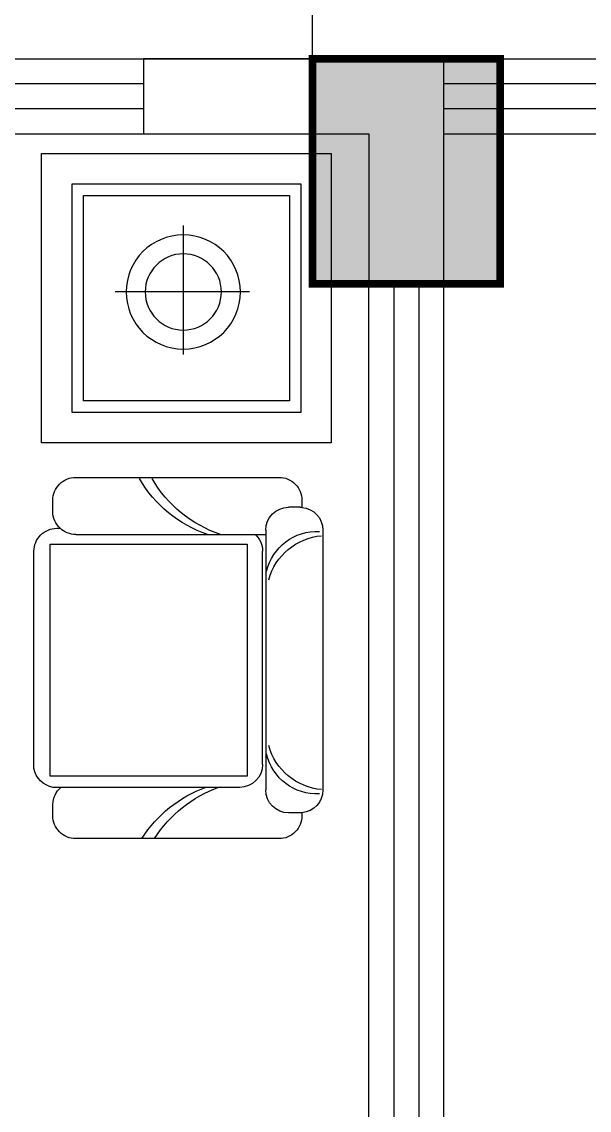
# Model space of a CAD drawing. Extents: x -6243262 to 3079315, y -2914302 to 172723.
# Drawn here: x -2030830 to -2029319, y -868333 to -865432 of the extents above; entities that cross this region are included whole.
import ezdxf

# ---------------------------------------------------------------- set-up
doc = ezdxf.new("R2010")
doc.units = 0
doc.header["$LTSCALE"] = 1000
for name, color, linetype in [('0-柱网', 2, 'Continuous'), ('fur', 253, 'Continuous'), ('WALL', 9, 'Continuous'), ('WINDOW', 4, 'Continuous')]:
    doc.layers.add(name, color=color, linetype=linetype)

# ---------------------------------------------------------------- blocks, each defined once
blk = doc.blocks.new('$plan$00002641')
at = {"layer": 'fur', "color": 0}
for p, q in [((1712.1, -1118.4), (1093.3, -1118.4)), ((1093.3, -1118.4), (1093.3, -1642.8)), ((1712.1, -1642.8), (1712.1, -1118.4)), ((1741.9, -1623.1), (1741.9, -1146.5)), ((742.6, -1176.8), (133.6, -1176.8)), ((133.6, -1176.8), (133.6, -1785.8)), ((742.6, -1785.8), (742.6, -1176.8)), ((1067.9, -1186.3), (1067.9, -1692.4)), ((712.1, -1207.2), (164, -1207.2)), ((164, -1207.2), (164, -1755.3)), ((712.1, -1755.3), (712.1, -1207.2)), ((421.5, -1649.6), (421.5, -1291.2)), ((244.6, -1472.9), (588.3, -1472.9)), ((1093.3, -1642.8), (1712.1, -1642.8)), ((1056.3, -1692.4), (1749, -1692.4)), ((1681, -1684), (1112.4, -1684)), ((164, -1755.3), (712.1, -1755.3)), ((995.4, -1783.7), (995.4, -1753.3)), ((1809.9, -1783.7), (1809.9, -1753.3)), ((133.6, -1785.8), (742.6, -1785.8))]:
    blk.add_line(p, q, dxfattribs=at)
blk.add_lwpolyline([(823.8, -1867), (823.8, -1095.6), (52.4, -1095.6), (52.4, -1867)], close=True, dxfattribs=at)
blk.add_lwpolyline([(995.6, -1788.9, 0.389489), (1056.3, -1844.6), (1749, -1844.6, 0.389489), (1809.7, -1788.9), (1817.8, -1788.9, 0.414214), (1878.7, -1728), (1878.7, -1186.3, 0.414214), (1817.8, -1125.4), (1787.3, -1125.4, 0.199654), (1741.9, -1146.5), (1741.9, -1125.8, 0.314071), (1691.1, -1075), (1112.4, -1075, 0.414214), (1051.5, -1135.9), (1051.5, -1144.7, 0.207927), (1007, -1125.4), (976.5, -1125.4, 0.414214), (915.6, -1186.3), (915.6, -1728, 0.414214), (976.5, -1788.9)], format="xyb", close=True, dxfattribs=at)
for radius in [152.2, 101.5]:
    blk.add_circle((421.5, -1472.9), radius, dxfattribs=at)
for centre, radius, start, end in [((1790, -1190.6), 65.3, 137.4728, 137.4728), ((1007, -1186.3), 60.9, 0, 43.0161), ((751.1, -1645.6), 334.7, 18.8232, 59.8898), ((2057.2, -1645.6), 334.7, 122.2352, 160.4279), ((751.1, -1679.5), 334.7, 18.8232, 59.8898), ((2057.2, -1679.5), 334.7, 122.2352, 160.4279), ((1681, -1623.1), 60.9, 270, 0), ((1112.4, -1623.1), 60.9, 223.0161, 270), ((1056.3, -1753.3), 60.9, 90, 180), ((1197.9, -1829.1), 138.3, 103.3773, 182.6905), ((1232.7, -1856.4), 162.3, 105.8072, 174.6336), ((1586.5, -1856.4), 162.3, 5.3664, 74.1928), ((1621.3, -1829.1), 138.3, 357.3095, 76.6227), ((1749, -1753.3), 60.9, 0, 90), ((1056.3, -1783.7), 60.9, 180, 184.8786), ((1749, -1783.7), 60.9, 355.1214, 0)]:
    blk.add_arc(centre, radius, start, end, dxfattribs=at)
blk = doc.blocks.new('1#柱网')
at = {"layer": '0-柱网'}
blk.add_hatch(color=0, dxfattribs=at).paths.add_polyline_path([(509855, 93967.2), (509855, 93367.2), (510355, 93367.2), (510355, 93967.2)])
at = {"layer": '0-柱网', "color": 0, "const_width": 20}
blk.add_lwpolyline([(509855, 93967.2), (509855, 93367.2), (510355, 93367.2), (510355, 93967.2), (509855, 93967.2)], dxfattribs=at)
blk = doc.blocks.new('$WINLIB2D$00000001')
at = {"color": 0}
for points in [[(-0.5, 0.5), (-0.5, -0.5)], [(-0.5, 0.5), (0.5, 0.5)], [(0.5, -0.5), (0.5, 0.5)], [(0.5, 0.16667), (-0.5, 0.16667)], [(0.5, -0.16667), (-0.5, -0.16667)], [(-0.5, -0.5), (0.5, -0.5)]]:
    blk.add_lwpolyline(points, dxfattribs=at)
blk = doc.blocks.new('11')
at = {"color": 8}
blk.add_lwpolyline([(1313445.1, -771352.2), (1313445.1, -768352.2), (1321945.1, -768352.2), (1321945.1, -771352.2)], dxfattribs=at)
blk.add_lwpolyline([(1297595.1, -771352.2), (1337795.1, -771352.2), (1337795.1, -785552.2), (1321795.1, -785552.2), (1321795.1, -787052.2), (1318595.1, -787052.2), (1318595.1, -785552.2), (1300795.1, -785552.2), (1300795.1, -787052.2), (1297595.1, -787052.2)], close=True, dxfattribs=at)
at = {"layer": 'WALL', "color": 8}
for p, q in [((1313695.1, -771352.2), (1312995.1, -771352.2)), ((1312995.1, -771352.2), (1312995.1, -771552.2)), ((1313795.1, -771352.2), (1313695.1, -771352.2)), ((1313795.1, -771552.2), (1313795.1, -771352.2)), ((1312995.1, -771552.2), (1313595.1, -771552.2)), ((1313595.1, -771552.2), (1313595.1, -771952.2)), ((1313795.1, -771952.2), (1313795.1, -771552.2)), ((1313595.1, -771952.2), (1313795.1, -771952.2))]:
    blk.add_line(p, q, dxfattribs=at)
at = {"color": 8, "yscale": -1, "rotation": 270}
blk.add_blockref('$plan$00002641', (1311628.1, -771552.2), dxfattribs=at)
at = {"layer": '0-柱网', "color": 8}
blk.add_blockref('1#柱网', (803590.1, -865319.4), dxfattribs=at)
at = {"layer": 'WINDOW', "color": 8}
for p, xscale, yscale, zscale, rotation in [((1311695.1, -771452.2), -2600, 200, -2600, 180), ((1314995.1, -771452.2), -2399.999999999942, 200, -2399.999999999942, 180), ((1313695.1, -773902.2), 3900.000000002212, -200, 3900.000000002212, 90)]:
    blk.add_blockref('$WINLIB2D$00000001', p, dxfattribs=dict(at, xscale=xscale, yscale=yscale, zscale=zscale, rotation=rotation))

msp = doc.modelspace()

# ---------------------------------------------------------------- block references
msp.add_blockref('11', (-3343501, -94178.5))

doc.saveas('drawing.dxf')
